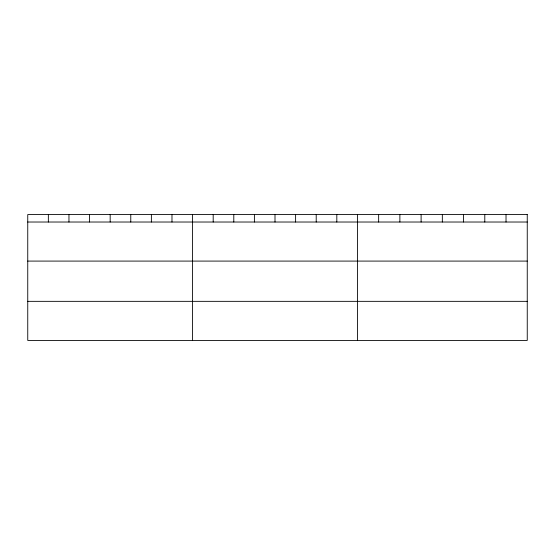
<?xml version="1.0" encoding="UTF-8"?>
<svg xmlns="http://www.w3.org/2000/svg" width="555" height="555" viewBox="0 0 555 555"><rect width="100%" height="100%" fill="white"/><g stroke="black" fill="none" stroke-linecap="round" stroke-linejoin="round"><path stroke-width="0.83" d="M27.75 222.021L527.25 222.021M27.75 261.086L527.25 261.086M27.75 301.344L527.25 301.344M506.021 214.584L506.021 222.021M484.792 214.584L484.792 222.021M463.564 214.584L463.564 222.021M442.335 214.584L442.335 222.021M421.106 214.584L421.106 222.021M399.877 214.584L399.877 222.021M378.649 214.584L378.649 222.021M357.42 214.584L357.42 340.416M336.816 214.584L336.816 222.021M316.211 214.584L316.211 222.021M295.607 214.584L295.607 222.021M275.002 214.584L275.002 222.021M254.398 214.584L254.398 222.021M233.794 214.584L233.794 222.021M213.189 214.584L213.189 222.021M192.585 214.584L192.585 340.416M171.981 214.584L171.981 222.021M151.376 214.584L151.376 222.021M130.772 214.584L130.772 222.021M110.168 214.584L110.168 222.021M89.563 214.584L89.563 222.021M68.959 214.584L68.959 222.021M48.354 214.584L48.354 222.021M527.25 214.584L27.75 214.584L27.75 340.416L527.25 340.416L527.25 214.584"/></g></svg>
